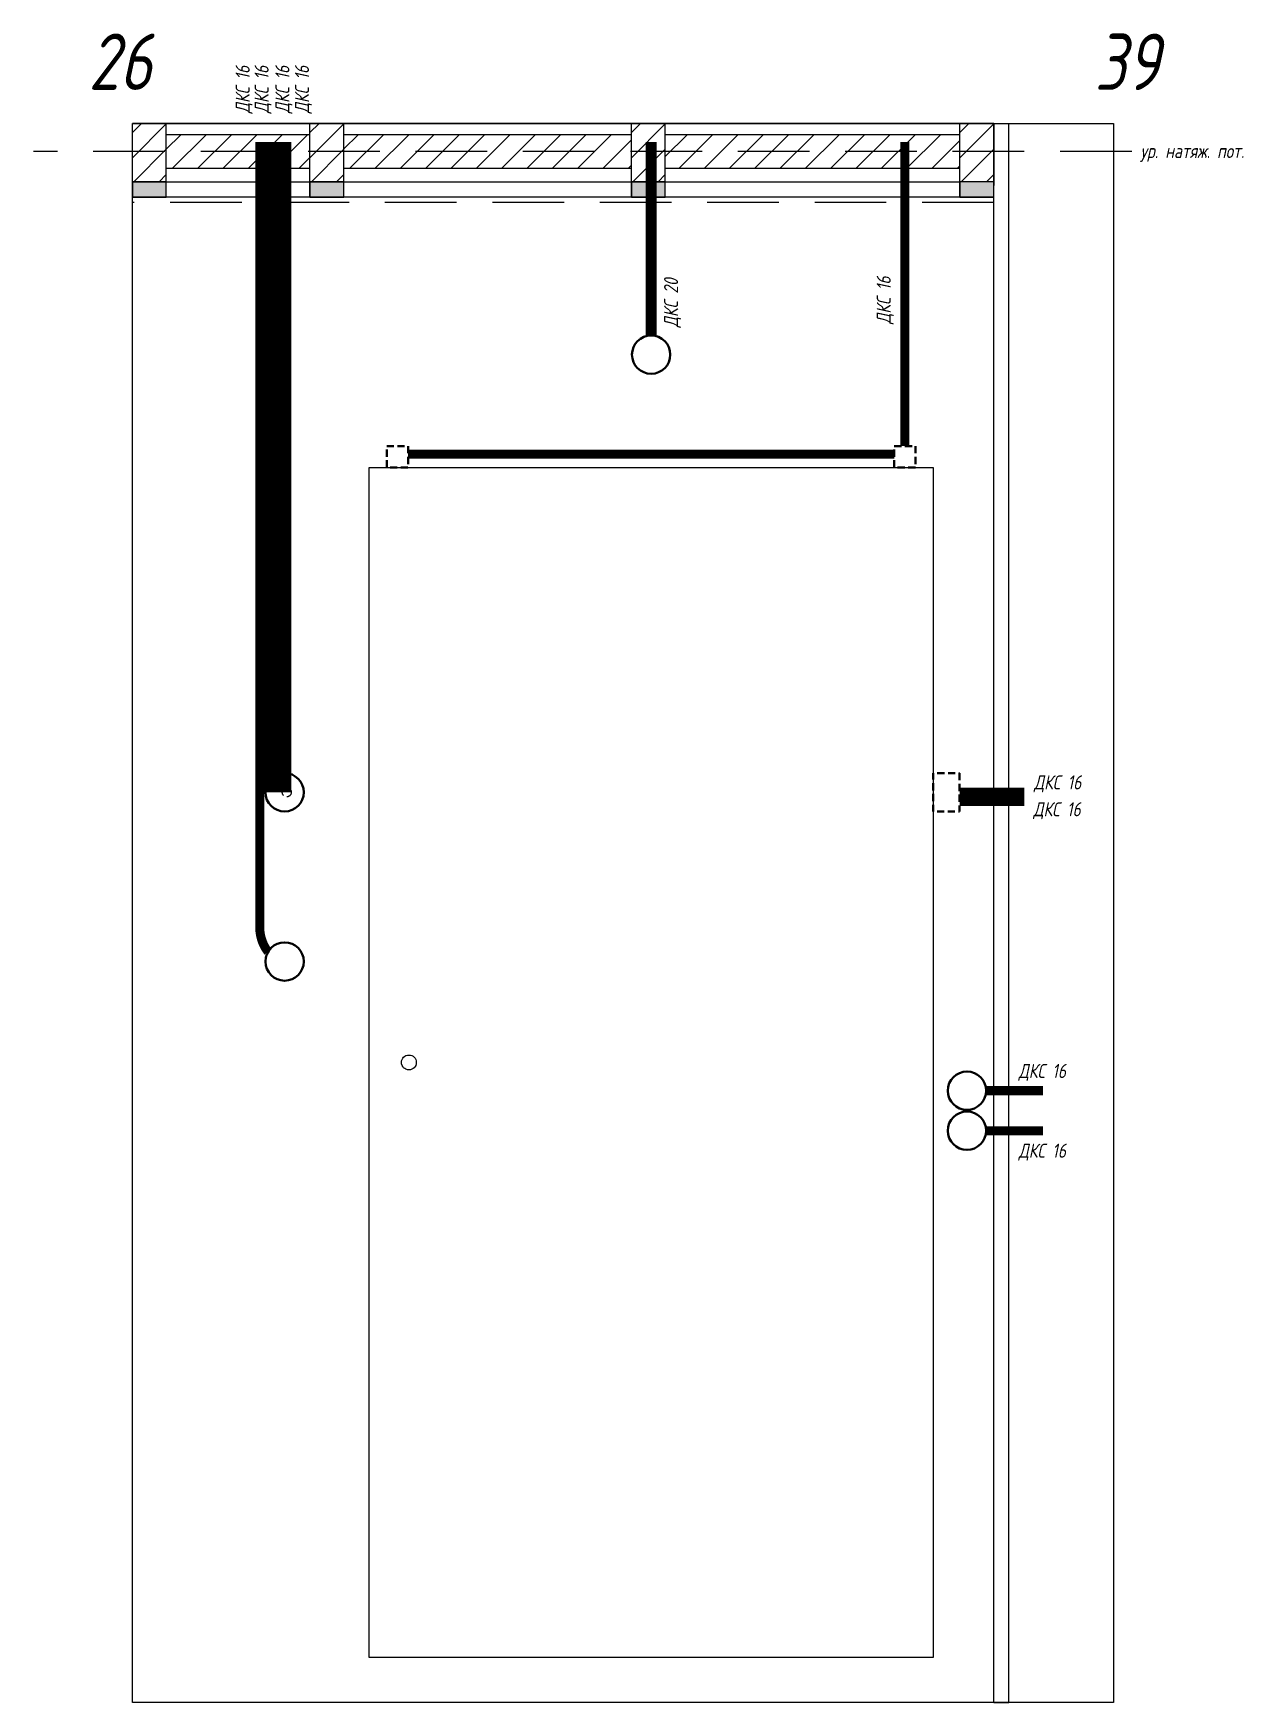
# Model space of a CAD drawing. Header units: millimetres. Extents: x -176 to 1971, y 0 to 2960.
import ezdxf
from ezdxf.enums import TextEntityAlignment as Align

# ---------------------------------------------------------------- set-up
doc = ezdxf.new("R2010")
doc.units = ezdxf.units.MM
doc.linetypes.add('DASHED', pattern=[19.05, 12.7, -6.35])
for name, color, linetype in [('01 Черновое', 7, 'Continuous'), ('02 ЭОМ и СС', 7, 'Continuous'), ('03 Потолок', 5, 'Continuous'), ('10 Перегородки', 7, 'Continuous')]:
    doc.layers.add(name, color=color, linetype=linetype)
doc.styles.add('ГОСТ-ISOCPEUR', font='isocpeui.ttf', dxfattribs={"width": 0.8})

msp = doc.modelspace()

# ---------------------------------------------------------------- hatches: boundary and pattern name
at = {"layer": '03 Потолок', "lineweight": -2}
h = msp.add_hatch(dxfattribs=at)
h.set_pattern_fill('ANSI31', color=256, scale=10, style=0)
h.paths.add_polyline_path([(60, 2750), (60, 2800), (0, 2800), (0, 2750)])
h.paths.add_polyline_path([(60, 2696.5), (60, 2750), (0, 2750), (0, 2696.5)])
h = msp.add_hatch(dxfattribs=at)
h.set_pattern_fill('ANSI31', color=256, scale=10, style=0)
h.set_pattern_definition([(45, (315, 0), (-22.45064, 22.45064), [])])
h.paths.add_polyline_path([(375, 2750), (375, 2800), (315, 2800), (315, 2750)])
h.paths.add_polyline_path([(375, 2696.5), (375, 2750), (315, 2750), (315, 2696.5)])
h = msp.add_hatch(dxfattribs=at)
h.set_pattern_fill('ANSI31', color=256, scale=10, style=0)
h.set_pattern_definition([(45, (885, 0), (-22.45064, 22.45064), [])])
h.paths.add_polyline_path([(945, 2750), (945, 2800), (885, 2800), (885, 2750)])
h.paths.add_polyline_path([(945, 2696.5), (945, 2750), (885, 2750), (885, 2696.5)])
h = msp.add_hatch(dxfattribs=at)
h.set_pattern_fill('ANSI31', color=256, scale=10, style=0)
h.set_pattern_definition([(45, (1467.5, 0), (-22.45064, 22.45064), [])])
h.paths.add_polyline_path([(1527.5, 2750), (1527.5, 2800), (1467.5, 2800), (1467.5, 2750)])
h.paths.add_polyline_path([(1527.5, 2696.5), (1527.5, 2750), (1467.5, 2750), (1467.5, 2696.5)])
h = msp.add_hatch(dxfattribs=at)
h.set_pattern_fill('ANSI31', color=256, scale=10, style=0)
h.paths.add_polyline_path([(1467.5, 2750), (1467.5, 2780), (945, 2780), (945, 2750)])
h.paths.add_polyline_path([(1467.5, 2720), (1467.5, 2750), (945, 2750), (945, 2720)])
h.paths.add_polyline_path([(885, 2750), (885, 2780), (375, 2780), (375, 2750)])
h.paths.add_polyline_path([(885, 2720), (885, 2750), (375, 2750), (375, 2720)])
h.paths.add_polyline_path([(315, 2750), (315, 2780), (60, 2780), (60, 2750)])
h.paths.add_polyline_path([(315, 2720), (315, 2750), (60, 2750), (60, 2720)])
for points in [[(60, 2669.5), (60, 2696.5), (0, 2696.5), (0, 2669.5)], [(375, 2669.5), (375, 2696.5), (315, 2696.5), (315, 2669.5)], [(945, 2669.5), (945, 2696.5), (885, 2696.5), (885, 2669.5)], [(1527.5, 2669.5), (1527.5, 2696.5), (1467.5, 2696.5), (1467.5, 2669.5)]]:
    msp.add_hatch(color=256, dxfattribs=at).paths.add_polyline_path(points)

# ---------------------------------------------------------------- linework, layer by layer
at = {"layer": '01 Черновое'}
for points in [[(0, 0), (0, 2800), (1740, 2800), (1740, 0)], [(420, 80), (420, 2190), (1420, 2190), (1420, 80)]]:
    msp.add_lwpolyline(points, close=True, dxfattribs=at)
msp.add_circle((490.4, 1135), 13.2, dxfattribs=at)
at = {"layer": '02 ЭОМ и СС', "color": 254}
for points in [[(225.9, 2767, 16, 16, 0), (225.9, 1374.8, 16, 16, 0.164349), (240.6, 1331.1, 16, 16, 0)], [(225.9, 2767, 16, 16, 0), (225.9, 1374.8, 16, 16, 0.164349), (240.6, 1331.1, 16, 16, 0)], [(257.9, 2767, 16, 16, 0), (257.9, 1614, 16, 16, 0)], [(257.9, 2767, 16, 16, 0), (257.9, 1614, 16, 16, 0)]]:
    msp.add_lwpolyline(points, format="xyseb", dxfattribs=at)
at = {"layer": '02 ЭОМ и СС', "flags": 128}
for points in [[(241.9, 2767, 16, 16, 0), (241.9, 1614, 16, 16, 0)], [(241.9, 2767, 16, 16, 0), (241.9, 1614, 16, 16, 0)], [(273.9, 2767, 16, 16, 0), (273.9, 1614, 16, 16, 0)], [(273.9, 2767, 16, 16, 0), (273.9, 1614, 16, 16, 0)], [(1370, 2228, 16, 16, 0), (1370, 2767, 16, 16, 0)], [(1370, 2228, 16, 16, 0), (1370, 2767, 16, 16, 0)]]:
    msp.add_lwpolyline(points, format="xyseb", dxfattribs=at)
at = {"layer": '02 ЭОМ и СС', "color": 5, "flags": 128}
msp.add_lwpolyline([(920, 2424, 20, 20, 0), (920, 2767, 20, 20, 0)], format="xyseb", dxfattribs=at)
msp.add_lwpolyline([(920, 2424, 20, 20, 0), (920, 2767, 20, 20, 0)], format="xyseb", dxfattribs=at)
at = {"layer": '02 ЭОМ и СС', "linetype": 'DASHED', "lineweight": 40, "flags": 128}
for points in [[(451, 2190), (451, 2228), (489, 2228), (489, 2190)], [(451, 2190), (451, 2228), (489, 2228), (489, 2190)], [(1351, 2190), (1351, 2228), (1389, 2228), (1389, 2190)], [(1351, 2190), (1351, 2228), (1389, 2228), (1389, 2190)], [(1467, 1648), (1467, 1580), (1420, 1580), (1420, 1648)], [(1467, 1648), (1467, 1580), (1420, 1580), (1420, 1648)]]:
    msp.add_lwpolyline(points, close=True, dxfattribs=at)
at = {"layer": '02 ЭОМ и СС', "const_width": 16, "flags": 128}
for points in [[(489, 2213.5), (1351, 2213.5)], [(489, 2213.5), (1351, 2213.5)], [(1467, 1598), (1581.9, 1598)]]:
    msp.add_lwpolyline(points, dxfattribs=at)
at = {"layer": '02 ЭОМ и СС', "color": 254, "const_width": 16}
msp.add_lwpolyline([(1467, 1614), (1581.9, 1614)], dxfattribs=at)
at = {"layer": '02 ЭОМ и СС', "color": 3, "const_width": 16, "flags": 128}
for points in [[(1514, 1085), (1615, 1085)], [(1514, 1085), (1615, 1085)], [(1514, 1014), (1615, 1014)], [(1514, 1014), (1615, 1014)]]:
    msp.add_lwpolyline(points, dxfattribs=at)
at = {"layer": '02 ЭОМ и СС', "color": 5, "lineweight": 40}
msp.add_circle((920, 2390), 34, dxfattribs=at)
msp.add_circle((920, 2390), 34, dxfattribs=at)
at = {"layer": '02 ЭОМ и СС', "lineweight": 40}
for centre in [(270, 1614), (270, 1614), (270, 1314), (270, 1314)]:
    msp.add_circle(centre, 34, dxfattribs=at)
at = {"layer": '02 ЭОМ и СС', "linetype": 'DASHED'}
msp.add_circle((273.9, 1614), 8, dxfattribs=at)
msp.add_circle((273.9, 1614), 8, dxfattribs=at)
at = {"layer": '02 ЭОМ и СС', "color": 3, "lineweight": 40}
for centre in [(1480, 1085), (1480, 1014)]:
    msp.add_circle(centre, 34, dxfattribs=at)
at = {"layer": '03 Потолок', "color": 7, "ltscale": 10}
for p, q in [((0, 2680.5), (0, 2800)), ((1527.5, 2800), (0, 2800)), ((60, 2690), (60, 2800)), ((315, 2669.5), (315, 2800)), ((375, 2669.5), (375, 2800)), ((885, 2669.5), (885, 2800)), ((945, 2669.5), (945, 2800)), ((1467.5, 2669.5), (1467.5, 2800)), ((1527.5, 2677.5), (1527.5, 2800)), ((0, 2696.5), (1467.5, 2696.5)), ((1527.5, 2669.5), (0, 2669.5))]:
    msp.add_line(p, q, dxfattribs=at)
at = {"layer": '03 Потолок', "color": 7, "linetype": 'DASHED', "ltscale": 10}
for p, q in [((1527.5, 2800), (1527.5, 2690)), ((1772.2, 2750), (-175.5, 2750)), ((1527.5, 2660), (0, 2660))]:
    msp.add_line(p, q, dxfattribs=at)
at = {"layer": '03 Потолок', "color": 7, "lineweight": -2}
for p, q in [((315, 2780), (60, 2780)), ((885, 2780), (375, 2780)), ((1467.5, 2780), (945, 2780)), ((315, 2720), (60, 2720)), ((885, 2720), (375, 2720)), ((1467.5, 2720), (945, 2720))]:
    msp.add_line(p, q, dxfattribs=at)
for points in [[(60, 2669.5), (60, 2696.5), (0, 2696.5), (0, 2669.5)], [(375, 2669.5), (375, 2696.5), (315, 2696.5), (315, 2669.5)], [(945, 2669.5), (945, 2696.5), (885, 2696.5), (885, 2669.5)], [(1527.5, 2669.5), (1527.5, 2696.5), (1467.5, 2696.5), (1467.5, 2669.5)]]:
    msp.add_lwpolyline(points, close=True, dxfattribs=at)
at = {"layer": '10 Перегородки', "color": 7}
for p, q in [((1527.5, 0), (1527.5, 2800)), ((1527.5, 2800), (1554.5, 2800)), ((1554.5, 0), (1554.5, 2800)), ((1527.5, 0), (1554.5, 0))]:
    msp.add_line(p, q, dxfattribs=at)

# ---------------------------------------------------------------- texts
at = {"layer": '01 Черновое', "style": 'ГОСТ-ISOCPEUR', "width": 0.8}
for s, p in [('39', (1764, 2909.4)), ('26', (-21.6, 2909.4))]:
    msp.add_text(s, height=100, dxfattribs=at).set_placement(p, align=Align.MIDDLE)
at = {"layer": '02 ЭОМ и СС', "color": 254, "char_height": 25, "width": 270.313, "attachment_point": 7, "rotation": 90, "style": 'ГОСТ-ISOCPEUR'}
for insert in [(213.3, 2818.1), (283.8, 2818.1)]:
    msp.add_mtext('{ДКС 16}', dxfattribs=dict(at, insert=insert))
at = {"layer": '02 ЭОМ и СС', "char_height": 25, "width": 270.313, "attachment_point": 7, "rotation": 90, "style": 'ГОСТ-ISOCPEUR'}
for insert in [(246.9, 2818.1), (318.5, 2818.1), (1350.2, 2444.6)]:
    msp.add_mtext('{ДКС 16}', dxfattribs=dict(at, insert=insert))
at = {"layer": '02 ЭОМ и СС', "color": 5, "insert": (942.9, 2438.5), "char_height": 25, "width": 270.313, "attachment_point": 1, "rotation": 90, "style": 'ГОСТ-ISOCPEUR'}
msp.add_mtext('{ДКС 20}', dxfattribs=at)
at = {"layer": '02 ЭОМ и СС', "color": 254, "insert": (1598.9, 1614), "char_height": 25, "width": 270.313, "attachment_point": 7, "style": 'ГОСТ-ISOCPEUR'}
msp.add_mtext('{ДКС 16}', dxfattribs=at)
at = {"layer": '02 ЭОМ и СС', "insert": (1597.8, 1566.3), "char_height": 25, "width": 270.313, "attachment_point": 7, "style": 'ГОСТ-ISOCPEUR'}
msp.add_mtext('{ДКС 16}', dxfattribs=at)
at = {"layer": '02 ЭОМ и СС', "color": 3, "char_height": 25, "width": 270.313, "attachment_point": 7, "style": 'ГОСТ-ISOCPEUR'}
for insert in [(1571.7, 1102.3), (1571.7, 960.9)]:
    msp.add_mtext('{ДКС 16}', dxfattribs=dict(at, insert=insert))
at = {"layer": '03 Потолок', "color": 7, "ltscale": 10, "insert": (1787.7, 2763.6), "char_height": 25, "width": 270.313, "attachment_point": 1, "style": 'ГОСТ-ISOCPEUR'}
msp.add_mtext('{ур. натяж. пот.}', dxfattribs=at)

doc.saveas('drawing.dxf')
